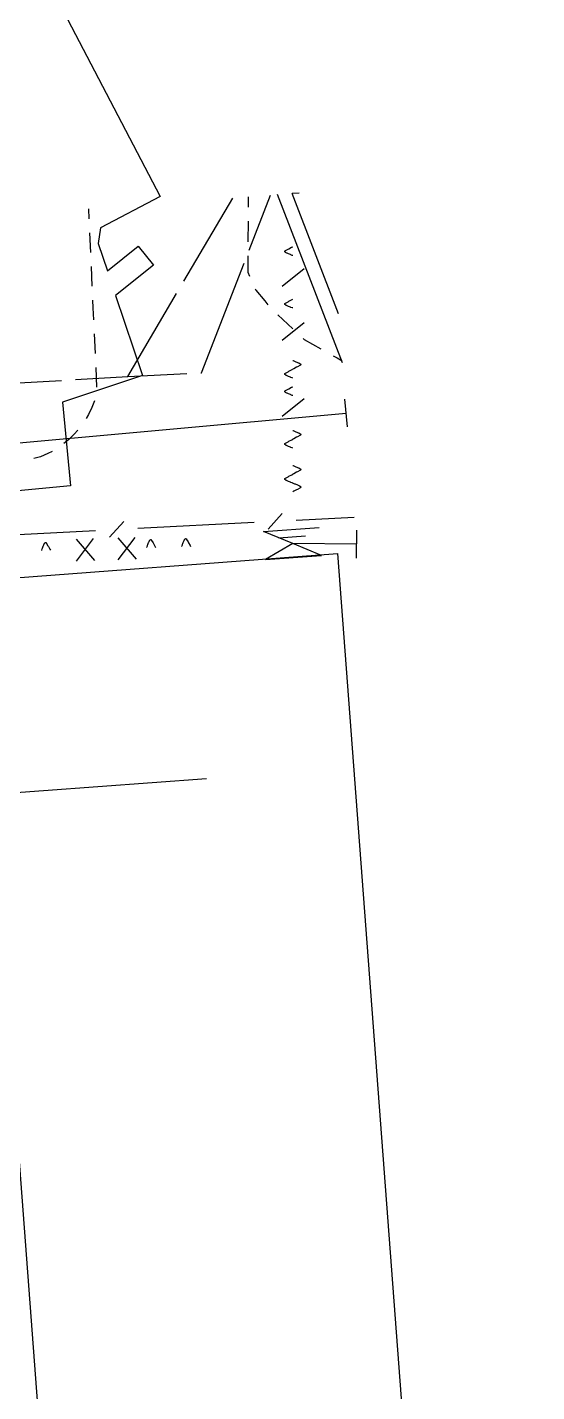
# Model space of a CAD drawing. Header units: metres. Extents: x -3903 to -3714, y 4981 to 6033.
# Drawn here: x -3811.04 to -3792.9, y 5857.09 to 5905.73 of the extents above; entities that cross this region are included whole.
import ezdxf

# ---------------------------------------------------------------- set-up
doc = ezdxf.new("R2010")
doc.units = ezdxf.units.M
for name, color, linetype in [('BUILDING', 7, 'Continuous'), ('CURB', 7, 'Continuous'), ('ELECTR_CABLE', 7, 'Continuous'), ('ELECTR_CABLE_COMM', 7, 'Continuous'), ('SEWER', 7, 'Continuous'), ('WATER_PIPELINE', 7, 'Continuous')]:
    doc.layers.add(name, color=color, linetype=linetype)

msp = doc.modelspace()

# ---------------------------------------------------------------- linework, layer by layer
at = {"layer": 'BUILDING'}
msp.add_lwpolyline([(-3805.781, 5791.676), (-3812.878, 5886.002), (-3799.995, 5886.971), (-3792.898, 5792.646)], close=True, dxfattribs=at)
at = {"layer": 'CURB'}
for points in [[(-3803.173, 5899.687), (-3803.175, 5899.32)], [(-3808.861, 5899.259), (-3808.845, 5898.908)], [(-3803.177, 5898.82), (-3803.18, 5898.086)], [(-3808.822, 5898.408), (-3808.789, 5897.707)], [(-3808.766, 5897.207), (-3808.734, 5896.505)], [(-3803.183, 5897.586), (-3803.185, 5896.999), (-3803.124, 5896.865)], [(-3802.917, 5896.41), (-3802.894, 5896.362), (-3802.584, 5895.976), (-3802.468, 5895.832)], [(-3808.711, 5896.006), (-3808.698, 5895.726), (-3808.679, 5895.304)], [(-3802.112, 5895.481), (-3801.577, 5894.978)], [(-3808.656, 5894.805), (-3808.623, 5894.103)], [(-3801.213, 5894.635), (-3801.175, 5894.6), (-3800.58, 5894.268)], [(-3800.143, 5894.024), (-3800, 5893.944), (-3799.823, 5893.846)], [(-3808.6, 5893.604), (-3808.568, 5892.902)], [(-3808.644, 5892.415), (-3808.734, 5892.18), (-3808.857, 5891.927), (-3808.944, 5891.781)], [(-3809.235, 5891.375), (-3809.365, 5891.225), (-3809.424, 5891.168), (-3809.576, 5891.021), (-3809.74, 5890.889)], [(-3810.156, 5890.614), (-3810.302, 5890.534), (-3810.564, 5890.419), (-3810.807, 5890.359)]]:
    msp.add_lwpolyline(points, dxfattribs=at)
at = {"layer": 'ELECTR_CABLE'}
for points in [[(-3805.465, 5896.677), (-3803.722, 5899.646)], [(-3803.137, 5897.784), (-3802.374, 5899.747)], [(-3799.817, 5893.775), (-3802.126, 5899.766)], [(-3801.356, 5899.823), (-3801.605, 5899.805)], [(-3799.951, 5895.513), (-3801.605, 5899.805)], [(-3801.586, 5897.597), (-3801.6, 5897.602), (-3801.648, 5897.62), (-3801.67, 5897.628), (-3801.702, 5897.64), (-3801.737, 5897.654), (-3801.761, 5897.664), (-3801.784, 5897.675), (-3801.801, 5897.683), (-3801.818, 5897.692), (-3801.828, 5897.697), (-3801.836, 5897.703), (-3801.843, 5897.708), (-3801.846, 5897.71), (-3801.849, 5897.712), (-3801.854, 5897.717), (-3801.857, 5897.72), (-3801.86, 5897.722), (-3801.862, 5897.724), (-3801.864, 5897.727), (-3801.866, 5897.73), (-3801.867, 5897.733), (-3801.868, 5897.734), (-3801.868, 5897.736), (-3801.869, 5897.737), (-3801.869, 5897.739), (-3801.869, 5897.741), (-3801.87, 5897.742), (-3801.869, 5897.744), (-3801.869, 5897.745), (-3801.869, 5897.746), (-3801.869, 5897.747), (-3801.869, 5897.749), (-3801.868, 5897.75), (-3801.868, 5897.751), (-3801.867, 5897.753), (-3801.866, 5897.755), (-3801.865, 5897.756), (-3801.864, 5897.757), (-3801.863, 5897.758), (-3801.862, 5897.759), (-3801.861, 5897.76), (-3801.86, 5897.761), (-3801.858, 5897.763), (-3801.856, 5897.765), (-3801.853, 5897.767), (-3801.849, 5897.769), (-3801.845, 5897.772), (-3801.838, 5897.775), (-3801.75, 5897.822), (-3801.721, 5897.838), (-3801.624, 5897.889), (-3801.586, 5897.909)], [(-3804.86, 5893.416), (-3804.832, 5893.417), (-3803.317, 5897.318)], [(-3801.96, 5896.505), (-3801.181, 5897.133)], [(-3807.462, 5893.277), (-3805.719, 5896.246)], [(-3801.586, 5895.725), (-3801.6, 5895.73), (-3801.648, 5895.748), (-3801.669, 5895.756), (-3801.702, 5895.768), (-3801.737, 5895.782), (-3801.761, 5895.792), (-3801.784, 5895.803), (-3801.801, 5895.811), (-3801.818, 5895.82), (-3801.828, 5895.825), (-3801.836, 5895.831), (-3801.843, 5895.836), (-3801.846, 5895.838), (-3801.849, 5895.84), (-3801.854, 5895.845), (-3801.857, 5895.848), (-3801.859, 5895.85), (-3801.862, 5895.852), (-3801.864, 5895.855), (-3801.866, 5895.858), (-3801.867, 5895.861), (-3801.868, 5895.862), (-3801.868, 5895.864), (-3801.869, 5895.865), (-3801.869, 5895.867), (-3801.869, 5895.869), (-3801.869, 5895.87), (-3801.869, 5895.872), (-3801.869, 5895.873), (-3801.869, 5895.874), (-3801.869, 5895.875), (-3801.869, 5895.877), (-3801.868, 5895.878), (-3801.868, 5895.879), (-3801.867, 5895.881), (-3801.866, 5895.883), (-3801.865, 5895.884), (-3801.864, 5895.885), (-3801.863, 5895.886), (-3801.862, 5895.887), (-3801.861, 5895.888), (-3801.86, 5895.889), (-3801.857, 5895.891), (-3801.856, 5895.893), (-3801.853, 5895.895), (-3801.849, 5895.897), (-3801.845, 5895.9), (-3801.838, 5895.903), (-3801.75, 5895.95), (-3801.721, 5895.966), (-3801.624, 5896.017), (-3801.586, 5896.037)], [(-3801.959, 5894.583), (-3801.18, 5895.211)], [(-3801.586, 5893.853), (-3801.571, 5893.848), (-3801.523, 5893.83), (-3801.502, 5893.822), (-3801.47, 5893.81), (-3801.434, 5893.795), (-3801.41, 5893.785), (-3801.387, 5893.775), (-3801.37, 5893.767), (-3801.353, 5893.758), (-3801.343, 5893.752), (-3801.335, 5893.747), (-3801.328, 5893.742), (-3801.325, 5893.74), (-3801.322, 5893.737), (-3801.317, 5893.733), (-3801.314, 5893.73), (-3801.312, 5893.728), (-3801.31, 5893.725), (-3801.308, 5893.723), (-3801.305, 5893.719), (-3801.304, 5893.717), (-3801.304, 5893.716), (-3801.303, 5893.714), (-3801.303, 5893.712), (-3801.302, 5893.711), (-3801.302, 5893.709), (-3801.302, 5893.707), (-3801.302, 5893.705), (-3801.302, 5893.704), (-3801.302, 5893.703), (-3801.302, 5893.702), (-3801.303, 5893.701), (-3801.303, 5893.7), (-3801.304, 5893.698), (-3801.304, 5893.697), (-3801.305, 5893.695), (-3801.306, 5893.694), (-3801.307, 5893.693), (-3801.308, 5893.692), (-3801.309, 5893.69), (-3801.31, 5893.689), (-3801.311, 5893.688), (-3801.314, 5893.686), (-3801.316, 5893.685), (-3801.318, 5893.683), (-3801.322, 5893.68), (-3801.326, 5893.678), (-3801.333, 5893.674), (-3801.421, 5893.627), (-3801.45, 5893.612), (-3801.547, 5893.561), (-3801.586, 5893.541)], [(-3807.462, 5893.277), (-3805.359, 5893.389)], [(-3801.585, 5893.229), (-3801.6, 5893.234), (-3801.648, 5893.252), (-3801.669, 5893.26), (-3801.701, 5893.272), (-3801.737, 5893.286), (-3801.761, 5893.296), (-3801.784, 5893.307), (-3801.801, 5893.315), (-3801.818, 5893.324), (-3801.828, 5893.329), (-3801.836, 5893.335), (-3801.843, 5893.34), (-3801.846, 5893.342), (-3801.849, 5893.344), (-3801.854, 5893.349), (-3801.857, 5893.352), (-3801.859, 5893.354), (-3801.861, 5893.356), (-3801.863, 5893.359), (-3801.866, 5893.362), (-3801.867, 5893.365), (-3801.867, 5893.366), (-3801.868, 5893.368), (-3801.868, 5893.369), (-3801.869, 5893.371), (-3801.869, 5893.373), (-3801.869, 5893.374), (-3801.869, 5893.376), (-3801.869, 5893.377), (-3801.869, 5893.378), (-3801.869, 5893.379), (-3801.868, 5893.381), (-3801.868, 5893.382), (-3801.867, 5893.383), (-3801.867, 5893.385), (-3801.866, 5893.387), (-3801.865, 5893.388), (-3801.864, 5893.389), (-3801.863, 5893.39), (-3801.862, 5893.391), (-3801.861, 5893.392), (-3801.86, 5893.393), (-3801.857, 5893.395), (-3801.855, 5893.397), (-3801.853, 5893.399), (-3801.849, 5893.401), (-3801.845, 5893.404), (-3801.838, 5893.407), (-3801.75, 5893.454), (-3801.721, 5893.47), (-3801.624, 5893.521), (-3801.586, 5893.541)], [(-3813.523, 5892.938), (-3809.815, 5893.145)], [(-3809.316, 5893.173), (-3807.462, 5893.277)], [(-3801.585, 5892.605), (-3801.6, 5892.61), (-3801.648, 5892.628), (-3801.669, 5892.636), (-3801.701, 5892.648), (-3801.737, 5892.662), (-3801.761, 5892.672), (-3801.784, 5892.683), (-3801.801, 5892.691), (-3801.817, 5892.7), (-3801.828, 5892.705), (-3801.836, 5892.711), (-3801.843, 5892.716), (-3801.846, 5892.718), (-3801.849, 5892.72), (-3801.854, 5892.725), (-3801.857, 5892.728), (-3801.859, 5892.73), (-3801.861, 5892.732), (-3801.863, 5892.735), (-3801.866, 5892.738), (-3801.867, 5892.741), (-3801.867, 5892.742), (-3801.868, 5892.744), (-3801.868, 5892.745), (-3801.869, 5892.747), (-3801.869, 5892.749), (-3801.869, 5892.75), (-3801.869, 5892.752), (-3801.869, 5892.753), (-3801.869, 5892.754), (-3801.869, 5892.755), (-3801.868, 5892.757), (-3801.868, 5892.758), (-3801.867, 5892.759), (-3801.867, 5892.761), (-3801.866, 5892.763), (-3801.865, 5892.764), (-3801.864, 5892.765), (-3801.863, 5892.766), (-3801.862, 5892.767), (-3801.861, 5892.768), (-3801.86, 5892.769), (-3801.857, 5892.771), (-3801.855, 5892.773), (-3801.853, 5892.775), (-3801.849, 5892.777), (-3801.845, 5892.78), (-3801.838, 5892.783), (-3801.75, 5892.83), (-3801.721, 5892.846), (-3801.624, 5892.897), (-3801.585, 5892.917)], [(-3801.959, 5891.872), (-3801.18, 5892.5)], [(-3799.634, 5891.484), (-3799.724, 5892.479)], [(-3817.302, 5883.92), (-3816.88, 5885.762), (-3816.06, 5889.576), (-3815.745, 5890.071), (-3812.778, 5890.791), (-3799.679, 5891.981)], [(-3801.585, 5891.357), (-3801.571, 5891.352), (-3801.523, 5891.334), (-3801.502, 5891.326), (-3801.469, 5891.314), (-3801.434, 5891.299), (-3801.41, 5891.289), (-3801.387, 5891.279), (-3801.37, 5891.271), (-3801.353, 5891.262), (-3801.343, 5891.256), (-3801.335, 5891.251), (-3801.328, 5891.246), (-3801.325, 5891.244), (-3801.322, 5891.241), (-3801.317, 5891.237), (-3801.314, 5891.234), (-3801.312, 5891.232), (-3801.309, 5891.229), (-3801.307, 5891.227), (-3801.305, 5891.223), (-3801.304, 5891.221), (-3801.303, 5891.22), (-3801.303, 5891.218), (-3801.302, 5891.216), (-3801.302, 5891.215), (-3801.302, 5891.213), (-3801.302, 5891.211), (-3801.302, 5891.209), (-3801.302, 5891.208), (-3801.302, 5891.207), (-3801.302, 5891.206), (-3801.302, 5891.205), (-3801.303, 5891.204), (-3801.303, 5891.202), (-3801.304, 5891.201), (-3801.305, 5891.199), (-3801.306, 5891.198), (-3801.307, 5891.197), (-3801.308, 5891.196), (-3801.309, 5891.194), (-3801.31, 5891.193), (-3801.311, 5891.192), (-3801.314, 5891.19), (-3801.315, 5891.189), (-3801.318, 5891.187), (-3801.322, 5891.184), (-3801.326, 5891.182), (-3801.333, 5891.178), (-3801.421, 5891.131), (-3801.45, 5891.116), (-3801.547, 5891.065), (-3801.585, 5891.045)], [(-3801.585, 5890.733), (-3801.6, 5890.738), (-3801.648, 5890.756), (-3801.669, 5890.764), (-3801.701, 5890.776), (-3801.737, 5890.79), (-3801.761, 5890.8), (-3801.784, 5890.811), (-3801.801, 5890.819), (-3801.817, 5890.828), (-3801.827, 5890.833), (-3801.836, 5890.839), (-3801.843, 5890.844), (-3801.846, 5890.846), (-3801.849, 5890.848), (-3801.854, 5890.853), (-3801.857, 5890.856), (-3801.859, 5890.858), (-3801.861, 5890.86), (-3801.863, 5890.863), (-3801.865, 5890.866), (-3801.867, 5890.869), (-3801.867, 5890.87), (-3801.868, 5890.872), (-3801.868, 5890.873), (-3801.869, 5890.875), (-3801.869, 5890.877), (-3801.869, 5890.878), (-3801.869, 5890.88), (-3801.869, 5890.881), (-3801.869, 5890.882), (-3801.869, 5890.883), (-3801.868, 5890.885), (-3801.868, 5890.886), (-3801.867, 5890.887), (-3801.867, 5890.889), (-3801.865, 5890.891), (-3801.865, 5890.892), (-3801.864, 5890.893), (-3801.863, 5890.894), (-3801.862, 5890.895), (-3801.861, 5890.896), (-3801.86, 5890.897), (-3801.857, 5890.899), (-3801.855, 5890.901), (-3801.852, 5890.903), (-3801.849, 5890.905), (-3801.845, 5890.908), (-3801.838, 5890.911), (-3801.75, 5890.958), (-3801.721, 5890.974), (-3801.623, 5891.025), (-3801.585, 5891.045)], [(-3801.585, 5890.109), (-3801.571, 5890.104), (-3801.523, 5890.086), (-3801.502, 5890.078), (-3801.469, 5890.066), (-3801.434, 5890.051), (-3801.41, 5890.041), (-3801.387, 5890.031), (-3801.37, 5890.023), (-3801.353, 5890.014), (-3801.343, 5890.008), (-3801.335, 5890.003), (-3801.328, 5889.998), (-3801.325, 5889.996), (-3801.322, 5889.993), (-3801.317, 5889.989), (-3801.314, 5889.986), (-3801.312, 5889.984), (-3801.309, 5889.981), (-3801.307, 5889.979), (-3801.305, 5889.975), (-3801.304, 5889.973), (-3801.303, 5889.972), (-3801.303, 5889.97), (-3801.302, 5889.968), (-3801.302, 5889.967), (-3801.302, 5889.965), (-3801.302, 5889.963), (-3801.302, 5889.961), (-3801.302, 5889.96), (-3801.302, 5889.959), (-3801.302, 5889.958), (-3801.302, 5889.957), (-3801.303, 5889.956), (-3801.303, 5889.954), (-3801.304, 5889.953), (-3801.305, 5889.951), (-3801.306, 5889.95), (-3801.307, 5889.949), (-3801.308, 5889.948), (-3801.309, 5889.946), (-3801.31, 5889.945), (-3801.311, 5889.944), (-3801.314, 5889.942), (-3801.315, 5889.941), (-3801.318, 5889.939), (-3801.322, 5889.936), (-3801.326, 5889.934), (-3801.333, 5889.93), (-3801.421, 5889.883), (-3801.45, 5889.868), (-3801.547, 5889.817), (-3801.585, 5889.797)], [(-3801.585, 5889.485), (-3801.6, 5889.49), (-3801.648, 5889.508), (-3801.669, 5889.516), (-3801.701, 5889.528), (-3801.737, 5889.542), (-3801.761, 5889.552), (-3801.784, 5889.563), (-3801.801, 5889.571), (-3801.817, 5889.58), (-3801.827, 5889.585), (-3801.836, 5889.591), (-3801.843, 5889.596), (-3801.846, 5889.598), (-3801.849, 5889.6), (-3801.854, 5889.605), (-3801.857, 5889.608), (-3801.859, 5889.61), (-3801.861, 5889.612), (-3801.863, 5889.615), (-3801.865, 5889.618), (-3801.866, 5889.621), (-3801.867, 5889.622), (-3801.868, 5889.624), (-3801.868, 5889.625), (-3801.869, 5889.627), (-3801.869, 5889.629), (-3801.869, 5889.63), (-3801.869, 5889.632), (-3801.869, 5889.633), (-3801.869, 5889.634), (-3801.868, 5889.635), (-3801.868, 5889.637), (-3801.868, 5889.638), (-3801.867, 5889.639), (-3801.866, 5889.641), (-3801.865, 5889.643), (-3801.864, 5889.644), (-3801.864, 5889.645), (-3801.863, 5889.646), (-3801.862, 5889.647), (-3801.861, 5889.648), (-3801.86, 5889.649), (-3801.857, 5889.651), (-3801.855, 5889.653), (-3801.852, 5889.655), (-3801.848, 5889.657), (-3801.845, 5889.66), (-3801.838, 5889.663), (-3801.75, 5889.71), (-3801.72, 5889.726), (-3801.623, 5889.777), (-3801.585, 5889.797)], [(-3801.585, 5889.485), (-3801.571, 5889.48), (-3801.523, 5889.462), (-3801.501, 5889.454), (-3801.469, 5889.442), (-3801.434, 5889.427), (-3801.41, 5889.417), (-3801.387, 5889.407), (-3801.37, 5889.399), (-3801.353, 5889.39), (-3801.343, 5889.384), (-3801.335, 5889.379), (-3801.328, 5889.374), (-3801.325, 5889.372), (-3801.322, 5889.369), (-3801.317, 5889.365), (-3801.314, 5889.362), (-3801.311, 5889.36), (-3801.309, 5889.357), (-3801.307, 5889.355), (-3801.305, 5889.351), (-3801.304, 5889.349), (-3801.303, 5889.348), (-3801.303, 5889.346), (-3801.302, 5889.344), (-3801.302, 5889.343), (-3801.302, 5889.341), (-3801.302, 5889.339), (-3801.302, 5889.337), (-3801.302, 5889.336), (-3801.302, 5889.335), (-3801.302, 5889.334), (-3801.302, 5889.333), (-3801.303, 5889.332), (-3801.303, 5889.33), (-3801.304, 5889.329), (-3801.305, 5889.327), (-3801.306, 5889.326), (-3801.307, 5889.325), (-3801.308, 5889.324), (-3801.309, 5889.322), (-3801.31, 5889.321), (-3801.311, 5889.32), (-3801.313, 5889.318), (-3801.315, 5889.317), (-3801.318, 5889.315), (-3801.322, 5889.312), (-3801.326, 5889.31), (-3801.333, 5889.306), (-3801.421, 5889.259), (-3801.45, 5889.244), (-3801.547, 5889.193), (-3801.585, 5889.173)], [(-3808.696, 5887.504), (-3809.296, 5886.704)], [(-3809.295, 5887.485), (-3808.646, 5886.724)], [(-3807.208, 5887.546), (-3807.808, 5886.746)], [(-3807.808, 5887.527), (-3807.158, 5886.766)], [(-3806.782, 5887.181), (-3806.777, 5887.196), (-3806.76, 5887.244), (-3806.753, 5887.266), (-3806.742, 5887.299), (-3806.728, 5887.334), (-3806.719, 5887.359), (-3806.709, 5887.382), (-3806.702, 5887.399), (-3806.693, 5887.416), (-3806.688, 5887.426), (-3806.683, 5887.435), (-3806.678, 5887.442), (-3806.676, 5887.445), (-3806.673, 5887.448), (-3806.669, 5887.453), (-3806.666, 5887.456), (-3806.664, 5887.459), (-3806.662, 5887.461), (-3806.659, 5887.463), (-3806.656, 5887.465), (-3806.654, 5887.466), (-3806.652, 5887.467), (-3806.651, 5887.468), (-3806.649, 5887.468), (-3806.648, 5887.469), (-3806.646, 5887.469), (-3806.644, 5887.469), (-3806.642, 5887.469), (-3806.641, 5887.469), (-3806.64, 5887.469), (-3806.639, 5887.469), (-3806.638, 5887.468), (-3806.637, 5887.468), (-3806.635, 5887.468), (-3806.634, 5887.467), (-3806.632, 5887.466), (-3806.63, 5887.465), (-3806.629, 5887.464), (-3806.628, 5887.463), (-3806.627, 5887.462), (-3806.626, 5887.461), (-3806.625, 5887.46), (-3806.623, 5887.458), (-3806.621, 5887.456), (-3806.619, 5887.453), (-3806.616, 5887.449), (-3806.614, 5887.446), (-3806.61, 5887.439), (-3806.561, 5887.352), (-3806.545, 5887.323), (-3806.491, 5887.228), (-3806.47, 5887.19)], [(-3805.534, 5887.216), (-3805.529, 5887.231), (-3805.513, 5887.279), (-3805.505, 5887.301), (-3805.494, 5887.333), (-3805.481, 5887.369), (-3805.472, 5887.393), (-3805.462, 5887.417), (-3805.454, 5887.434), (-3805.446, 5887.451), (-3805.44, 5887.461), (-3805.435, 5887.469), (-3805.43, 5887.477), (-3805.428, 5887.48), (-3805.426, 5887.483), (-3805.422, 5887.488), (-3805.419, 5887.491), (-3805.417, 5887.493), (-3805.414, 5887.496), (-3805.412, 5887.498), (-3805.408, 5887.5), (-3805.406, 5887.501), (-3805.405, 5887.502), (-3805.403, 5887.502), (-3805.402, 5887.503), (-3805.4, 5887.503), (-3805.398, 5887.504), (-3805.396, 5887.504), (-3805.394, 5887.504), (-3805.394, 5887.504), (-3805.392, 5887.504), (-3805.391, 5887.503), (-3805.39, 5887.503), (-3805.389, 5887.503), (-3805.388, 5887.502), (-3805.386, 5887.502), (-3805.384, 5887.5), (-3805.383, 5887.5), (-3805.382, 5887.499), (-3805.381, 5887.498), (-3805.379, 5887.497), (-3805.378, 5887.496), (-3805.377, 5887.495), (-3805.375, 5887.492), (-3805.374, 5887.491), (-3805.371, 5887.488), (-3805.369, 5887.484), (-3805.367, 5887.48), (-3805.363, 5887.473), (-3805.313, 5887.387), (-3805.297, 5887.358), (-3805.243, 5887.262), (-3805.222, 5887.225)], [(-3802.627, 5887.751), (-3800.643, 5887.898)], [(-3801.587, 5887.329), (-3802.627, 5887.751)], [(-3802.085, 5887.531), (-3801.13, 5887.601)], [(-3799.316, 5887.81), (-3799.323, 5886.81)], [(-3810.524, 5887.077), (-3810.519, 5887.092), (-3810.503, 5887.14), (-3810.496, 5887.162), (-3810.484, 5887.194), (-3810.471, 5887.23), (-3810.462, 5887.254), (-3810.452, 5887.278), (-3810.444, 5887.295), (-3810.436, 5887.312), (-3810.43, 5887.322), (-3810.425, 5887.33), (-3810.42, 5887.338), (-3810.418, 5887.341), (-3810.416, 5887.344), (-3810.412, 5887.349), (-3810.409, 5887.352), (-3810.407, 5887.354), (-3810.404, 5887.357), (-3810.402, 5887.359), (-3810.398, 5887.361), (-3810.396, 5887.362), (-3810.395, 5887.363), (-3810.393, 5887.363), (-3810.392, 5887.364), (-3810.39, 5887.364), (-3810.388, 5887.365), (-3810.386, 5887.365), (-3810.384, 5887.365), (-3810.384, 5887.365), (-3810.382, 5887.365), (-3810.381, 5887.364), (-3810.38, 5887.364), (-3810.379, 5887.364), (-3810.378, 5887.363), (-3810.376, 5887.363), (-3810.374, 5887.362), (-3810.373, 5887.361), (-3810.372, 5887.36), (-3810.371, 5887.359), (-3810.369, 5887.358), (-3810.368, 5887.357), (-3810.367, 5887.356), (-3810.365, 5887.353), (-3810.364, 5887.352), (-3810.361, 5887.349), (-3810.359, 5887.345), (-3810.357, 5887.341), (-3810.353, 5887.334), (-3810.303, 5887.248), (-3810.287, 5887.219), (-3810.233, 5887.123), (-3810.212, 5887.086)], [(-3801.585, 5887.326), (-3802.551, 5886.755), (-3800.567, 5886.902), (-3800.556, 5886.903), (-3801.585, 5887.326)], [(-3799.319, 5887.31), (-3801.585, 5887.326)]]:
    msp.add_lwpolyline(points, dxfattribs=at)
at = {"layer": 'ELECTR_CABLE_COMM'}
for points in [[(-3808.106, 5887.553), (-3807.604, 5888.11)], [(-3807.106, 5887.87), (-3802.963, 5888.085)], [(-3802.465, 5887.845), (-3801.963, 5888.402)], [(-3801.465, 5888.163), (-3799.393, 5888.27)], [(-3812.748, 5887.578), (-3808.604, 5887.793)]]:
    msp.add_lwpolyline(points, dxfattribs=at)
at = {"layer": 'SEWER'}
msp.add_lwpolyline([(-3809.74, 5906.268), (-3806.303, 5899.698), (-3808.434, 5898.583), (-3808.511, 5898.023), (-3808.187, 5897.053), (-3807.09, 5897.935), (-3806.541, 5897.253), (-3807.891, 5896.167), (-3806.939, 5893.318), (-3809.784, 5892.367), (-3809.502, 5889.381), (-3816.75, 5888.695)], dxfattribs=at)
at = {"layer": 'WATER_PIPELINE'}
msp.add_lwpolyline([(-3815.148, 5880.597), (-3812.411, 5878.377), (-3804.66, 5878.954)], dxfattribs=at)

doc.saveas('drawing.dxf')
